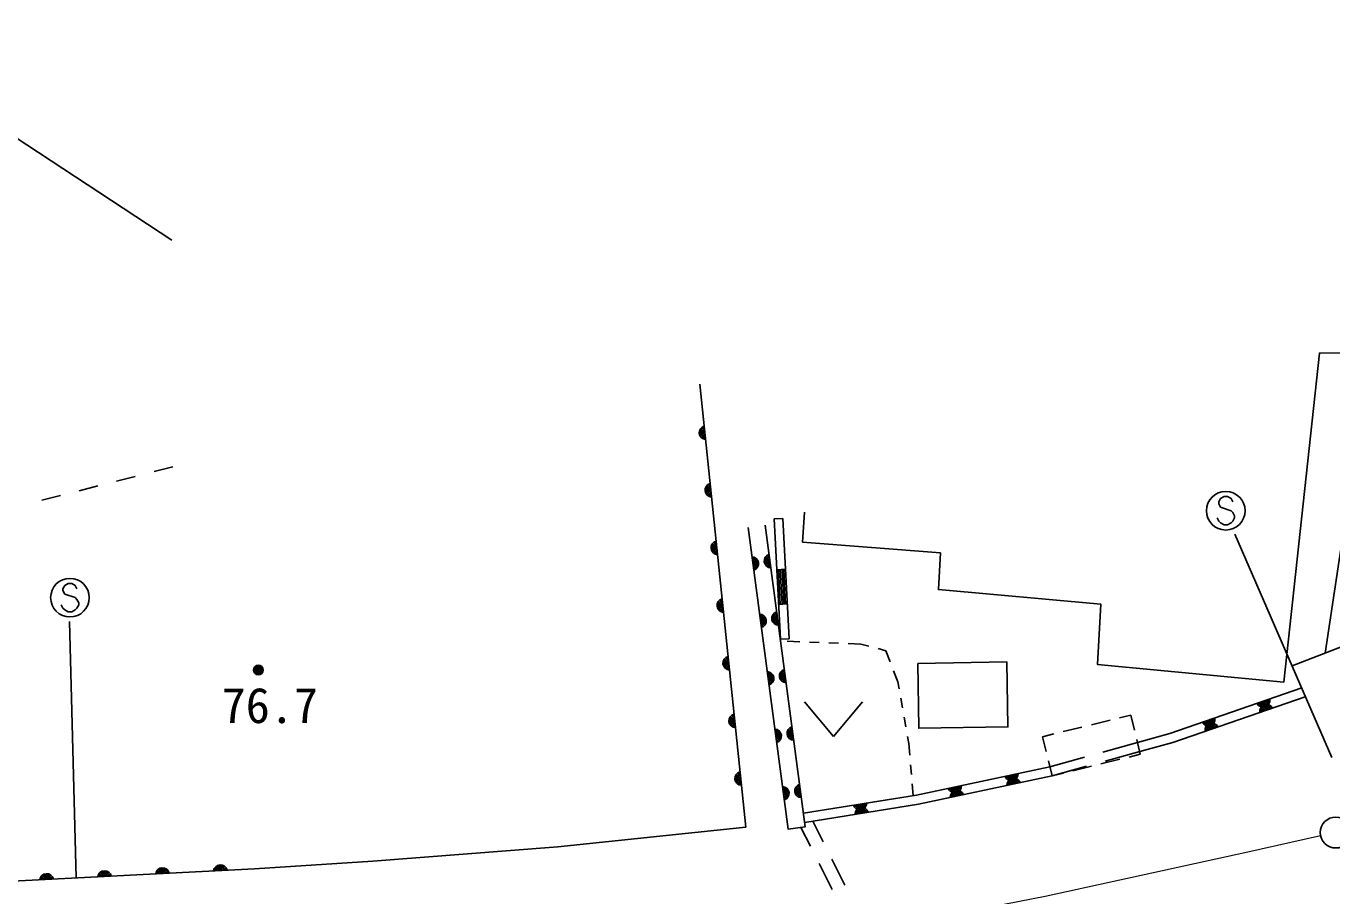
# Model space of a CAD drawing. Units: millimetres, scale not verified. Extents: x 40000 to 680000, y 20000 to 380000.
# Drawn here: x 404138 to 471710, y 268712 to 313737 of the extents above; entities that cross this region are included whole.
import ezdxf
from ezdxf.enums import TextEntityAlignment as Align

# ---------------------------------------------------------------- set-up
doc = ezdxf.new("R2010")
doc.units = ezdxf.units.MM
doc.header["$LTSCALE"] = 1000
doc.linetypes.add('CHAIN', pattern=[18.5, 12, -1.5, 3.5, -1.5])
for name, color, linetype, lineweight in [('M-BGD', 7, 'Continuous', 25), ('M-BMK', 2, 'CHAIN', 13), ('M-BMK-SRVR', 3, 'Continuous', 25), ('M-STR-STRC', 7, 'Continuous', 25)]:
    doc.layers.add(name, color=color, linetype=linetype, lineweight=lineweight)
doc.styles.add('ＭＳ ゴシック', font='')
doc.styles.get('ＭＳ ゴシック').set_extended_font_data('MS Gothic')

msp = doc.modelspace()

# ---------------------------------------------------------------- linework, layer by layer
at = {"layer": 'M-BGD'}
for p, q in [((471358, 281284), (473966, 298646)), ((439005, 295207), (441375, 272267)), ((410757, 290677), (411726, 290924)), ((406882, 289688), (407850, 289935)), ((408819, 290182), (409788, 290429)), ((404944, 289193), (405913, 289440)), ((442851, 288229), (443301, 288252)), ((443168, 282002), (442851, 288229)), ((443618, 282024), (443301, 288252)), ((443435, 285620), (442985, 285597)), ((443167, 283804), (443075, 285602)), ((443257, 283808), (443165, 285606)), ((443347, 283813), (443255, 285611)), ((443436, 283818), (443345, 285615)), ((443077, 283799), (443526, 283822)), ((443168, 282002), (443618, 282024)), ((443513, 281894), (444172, 281869)), ((444672, 281849), (445172, 281830)), ((445671, 281811), (446171, 281791)), ((446671, 281772), (447330, 281746)), ((447330, 281746), (447740, 281638)), ((448224, 281510), (448635, 281402)), ((448635, 281402), (448853, 280835)), ((449032, 280368), (449250, 279801)), ((449250, 279801), (449316, 279432)), ((444426, 278756), (445926, 276956)), ((445926, 276956), (447426, 278756)), ((449403, 278939), (449490, 278447)), ((449577, 277955), (449664, 277462)), ((460234, 277807), (459263, 277570)), ((461302, 278069), (460720, 277926)), ((461490, 277299), (461302, 278069)), ((457320, 277095), (456738, 276952)), ((458777, 277451), (457806, 277213)), ((449751, 276970), (449817, 276600)), ((449817, 276600), (449868, 275999)), ((456738, 276952), (456927, 276182)), ((459865, 276159), (461648, 276652)), ((461797, 276043), (461609, 276813)), ((457046, 275697), (457234, 274927)), ((457118, 275399), (458901, 275892)), ((459758, 275545), (460730, 275782)), ((461764, 276179), (459981, 275686)), ((461215, 275901), (461797, 276043)), ((449911, 275500), (449953, 275002)), ((459017, 275420), (457234, 274927)), ((457234, 274927), (457816, 275069)), ((458301, 275188), (459273, 275426)), ((449996, 274504), (450047, 273902)), ((444858, 272586), (445389, 271514)), ((444723, 271278), (444228, 272259)), ((445851, 269046), (445174, 270385)), ((445832, 270618), (446497, 269273))]:
    msp.add_line(p, q, dxfattribs=at)
for points in [[(319309, 303085), (333277, 312658), (380792, 312658), (380792, 313737), (381736, 313737), (381736, 312637), (393467, 312637), (393767, 313354), (395400, 313354), (411681, 302655)], [(444413, 288569), (444314, 287026), (451455, 286468), (451348, 284572), (459753, 283817), (459580, 280690), (469216, 279771), (471062, 296808), (473278, 296824), (473443, 298925)], [(442387, 287895), (444456, 272289), (443565, 272171), (441497, 287777)], [(469649, 280615), (472238, 281628), (473288, 279155)], [(461648, 276652), (463331, 277117), (470161, 279478)], [(470320, 279019), (463475, 276653), (461764, 276179)], [(444362, 272999), (450221, 273930), (457118, 275399)], [(457234, 274927), (450309, 273452), (444438, 272519)], [(441375, 272267), (431655, 271252), (422078, 270508), (415963, 270111)], [(415963, 270111), (403425, 269472), (389840, 268809), (364358, 267696)]]:
    msp.add_lwpolyline(points, dxfattribs=at)
msp.add_lwpolyline([(450278, 280750), (454896, 280823), (454949, 277460), (450331, 277387)], close=True, dxfattribs=at)
for radius in [250, 204, 159, 114, 68.2, 22.7]:
    msp.add_circle((416159, 280405), radius, dxfattribs=at)
for centre, radius, start, end in [((439319, 292695), 354, 104.69551, 267.10069), ((439319, 292695), 283, 106.91955, 264.87665), ((439319, 292695), 212, 110.66587, 261.13032), ((439319, 292695), 142, 118.3776, 253.41859), ((439319, 292695), 100, 128.69527, 243.10093), ((439627, 289711), 354, 104.69551, 267.10069), ((439627, 289711), 283, 106.91955, 264.87665), ((439627, 289711), 212, 110.66587, 261.13032), ((439627, 289711), 142, 118.3776, 253.41859), ((439627, 289711), 100, 128.69527, 243.10093), ((439936, 286727), 354, 104.69551, 267.10069), ((439936, 286727), 283, 106.91955, 264.87665), ((439936, 286727), 212, 110.66587, 261.13032), ((439936, 286727), 142, 118.3776, 253.41859), ((439936, 286727), 100, 128.69527, 243.10093), ((441689, 285915), 354, 286.34698, 88.75216), ((441689, 285915), 283, 288.57102, 86.52812), ((441689, 285915), 212, 292.31735, 82.78179), ((441689, 285915), 142, 300.02908, 75.07006), ((441689, 285915), 100, 310.34674, 64.7524), ((442687, 286047), 354, 106.34698, 268.75216), ((442687, 286047), 283, 108.57102, 266.52812), ((442687, 286047), 212, 112.31735, 262.78179), ((442687, 286047), 142, 120.02908, 255.07006), ((442687, 286047), 100, 130.34674, 244.7524), ((440244, 283743), 354, 104.69551, 267.10069), ((440244, 283743), 283, 106.91955, 264.87665), ((440244, 283743), 212, 110.66587, 261.13032), ((440244, 283743), 142, 118.3776, 253.41859), ((440244, 283743), 100, 128.69527, 243.10093), ((442083, 282941), 354, 286.34698, 88.75216), ((442083, 282941), 283, 288.57102, 86.52812), ((442083, 282941), 212, 292.31735, 82.78179), ((443081, 283073), 354, 106.34698, 268.75216), ((443081, 283073), 283, 108.57102, 266.52812), ((443081, 283073), 212, 112.31735, 262.78179), ((443081, 283073), 142, 120.02908, 255.07006), ((443081, 283073), 100, 130.34674, 244.7524), ((442083, 282941), 142, 300.02908, 75.07006), ((442083, 282941), 100, 310.34674, 64.7524), ((440552, 280758), 354, 104.69551, 267.10069), ((440552, 280758), 283, 106.91955, 264.87665), ((440552, 280758), 212, 110.66587, 261.13032), ((440552, 280758), 142, 118.3776, 253.41859), ((440552, 280758), 100, 128.69527, 243.10093), ((443475, 280099), 354, 106.34698, 268.75216), ((442478, 279967), 354, 286.34698, 88.75216), ((442478, 279967), 283, 288.57102, 86.52812), ((442478, 279967), 212, 292.31735, 82.78179), ((442478, 279967), 142, 300.02908, 75.07006), ((442478, 279967), 100, 310.34674, 64.7524), ((443475, 280099), 283, 108.57102, 266.52812), ((443475, 280099), 212, 112.31735, 262.78179), ((443475, 280099), 142, 120.02908, 255.07006), ((443475, 280099), 100, 130.34674, 244.7524), ((468146, 278839), 354, 207.86686, 10.27204), ((468146, 278839), 283, 210.0909, 8.048), ((468146, 278839), 212, 213.83722, 4.30167), ((468333, 278274), 354, 27.86686, 190.27204), ((468146, 278839), 142, 221.54895, 356.58994), ((468333, 278274), 283, 30.0909, 188.048), ((468146, 278839), 100, 231.86661, 346.27228), ((468333, 278274), 212, 33.83722, 184.30167), ((468333, 278274), 142, 41.54895, 176.58994), ((440860, 277774), 354, 104.69551, 267.10069), ((440860, 277774), 283, 106.91955, 264.87665), ((440860, 277774), 212, 110.66587, 261.13032), ((440860, 277774), 142, 118.3776, 253.41859), ((440860, 277774), 100, 128.69527, 243.10093), ((465310, 277859), 354, 207.86686, 10.27204), ((465310, 277859), 283, 210.0909, 8.048), ((465310, 277859), 212, 213.83722, 4.30167), ((465310, 277859), 142, 221.54895, 356.58994), ((465310, 277859), 100, 231.86661, 346.27228), ((468333, 278274), 100, 51.86661, 166.27228), ((442872, 276993), 354, 286.34698, 88.75216), ((442872, 276993), 283, 288.57102, 86.52812), ((442872, 276993), 212, 292.31735, 82.78179), ((442872, 276993), 142, 300.02908, 75.07006), ((442872, 276993), 100, 310.34674, 64.7524), ((443869, 277125), 354, 106.34698, 268.75216), ((443869, 277125), 283, 108.57102, 266.52812), ((443869, 277125), 212, 112.31735, 262.78179), ((443869, 277125), 142, 120.02908, 255.07006), ((443869, 277125), 100, 130.34674, 244.7524), ((465497, 277294), 354, 27.86686, 190.27204), ((465497, 277294), 283, 30.0909, 188.048), ((465497, 277294), 212, 33.83722, 184.30167), ((465497, 277294), 142, 41.54895, 176.58994), ((465497, 277294), 100, 51.86661, 166.27228), ((441169, 274790), 354, 104.69551, 267.10069), ((441169, 274790), 283, 106.91955, 264.87665), ((455125, 275030), 354, 200.82545, 3.23063), ((455125, 275030), 283, 203.04949, 1.00659), ((455125, 275030), 212, 206.79582, 357.26027), ((441169, 274790), 212, 110.66587, 261.13032), ((441169, 274790), 142, 118.3776, 253.41859), ((441169, 274790), 100, 128.69527, 243.10093), ((443266, 274019), 354, 286.34698, 88.75216), ((444264, 274151), 354, 106.34698, 268.75216), ((444264, 274151), 283, 108.57102, 266.52812), ((444264, 274151), 212, 112.31735, 262.78179), ((452191, 274405), 354, 200.82545, 3.23063), ((452191, 274405), 283, 203.04949, 1.00659), ((452191, 274405), 212, 206.79582, 357.26027), ((452191, 274405), 142, 214.50755, 349.54854), ((452191, 274405), 100, 224.82521, 339.23087), ((455250, 274449), 354, 20.82545, 183.23063), ((455250, 274449), 283, 23.04949, 181.00659), ((455125, 275030), 142, 214.50755, 349.54854), ((455250, 274449), 212, 26.79582, 177.26027), ((455125, 275030), 100, 224.82521, 339.23087), ((455250, 274449), 142, 34.50755, 169.54854), ((455250, 274449), 100, 44.82521, 159.23087), ((443266, 274019), 283, 288.57102, 86.52812), ((443266, 274019), 212, 292.31735, 82.78179), ((443266, 274019), 142, 300.02908, 75.07006), ((443266, 274019), 100, 310.34674, 64.7524), ((444264, 274151), 142, 120.02908, 255.07006), ((444264, 274151), 100, 130.34674, 244.7524), ((452316, 273824), 354, 20.82545, 183.23063), ((452316, 273824), 283, 23.04949, 181.00659), ((452316, 273824), 212, 26.79582, 177.26027), ((452316, 273824), 142, 34.50755, 169.54854), ((452316, 273824), 100, 44.82521, 159.23087), ((447283, 273518), 354, 197.82361, 0.22879), ((447283, 273518), 283, 200.04765, 358.00475), ((447382, 272932), 354, 17.82361, 180.22879), ((447283, 273518), 212, 203.79398, 354.25843), ((447382, 272932), 283, 20.04765, 178.00475), ((447283, 273518), 142, 211.50571, 346.5467), ((447382, 272932), 212, 23.79398, 174.25843), ((447283, 273518), 100, 221.82337, 336.22904), ((447382, 272932), 142, 31.50571, 166.5467), ((447382, 272932), 100, 41.82337, 156.22904), ((414191, 269967), 354, 11.71832, 174.1235), ((405202, 269508), 354, 11.71832, 174.1235), ((405202, 269508), 283, 13.94236, 171.89946), ((405202, 269508), 212, 17.68869, 168.15314), ((405202, 269508), 142, 25.40042, 160.44141), ((408199, 269661), 354, 11.71832, 174.1235), ((408199, 269661), 283, 13.94236, 171.89946), ((408199, 269661), 212, 17.68869, 168.15314), ((408199, 269661), 142, 25.40042, 160.44141), ((408199, 269661), 100, 35.71808, 150.12374), ((411195, 269814), 354, 11.71832, 174.1235), ((411195, 269814), 283, 13.94236, 171.89946), ((411195, 269814), 212, 17.68869, 168.15314), ((411195, 269814), 142, 25.40042, 160.44141), ((411195, 269814), 100, 35.71808, 150.12374), ((414191, 269967), 283, 13.94236, 171.89946), ((414191, 269967), 212, 17.68869, 168.15314), ((414191, 269967), 142, 25.40042, 160.44141), ((414191, 269967), 100, 35.71808, 150.12374), ((405202, 269508), 100, 35.71808, 150.12374)]:
    msp.add_arc(centre, radius, start, end, dxfattribs=at)
at = {"layer": 'M-BMK'}
msp.add_lwpolyline([(373944, 257740), (387693, 258582), (399866, 259724), (410022, 260949), (421995, 262590), (433801, 264448), (445557, 266506), (456880, 268697), (467353, 270988), (471128, 271833)], dxfattribs=at)
at = {"layer": 'M-BMK-SRVR'}
msp.add_circle((471912, 271991), 800, dxfattribs=at)
at = {"layer": 'M-STR-STRC'}
for p, q in [((465948, 289288), (465857, 289106)), ((466130, 289379), (465948, 289288)), ((466311, 289379), (466130, 289379)), ((466493, 289288), (466311, 289379)), ((466584, 289106), (466493, 289288)), ((465857, 289106), (465857, 289015)), ((465857, 289015), (465948, 288833)), ((465948, 288833), (466493, 288651)), ((466493, 288651), (466584, 288560)), ((466584, 288560), (466675, 288379)), ((465857, 288106), (465766, 288288)), ((465948, 288015), (465857, 288106)), ((466130, 287924), (465948, 288015)), ((466311, 287924), (466130, 287924)), ((466493, 288015), (466311, 287924)), ((466584, 288106), (466493, 288015)), ((466675, 288288), (466584, 288106)), ((466675, 288379), (466675, 288288)), ((466694, 287445), (471701, 275870)), ((406133, 284786), (406042, 284605)), ((406042, 284605), (406042, 284514)), ((406042, 284514), (406133, 284332)), ((406315, 284877), (406133, 284786)), ((406496, 284877), (406315, 284877)), ((406678, 284786), (406496, 284877)), ((406769, 284605), (406678, 284786)), ((406133, 284332), (406678, 284150)), ((406678, 284150), (406769, 284059)), ((406769, 284059), (406860, 283877)), ((406860, 283877), (406860, 283786)), ((406042, 283605), (405951, 283786)), ((406133, 283514), (406042, 283605)), ((406315, 283423), (406133, 283514)), ((406496, 283423), (406315, 283423)), ((406678, 283514), (406496, 283423)), ((406769, 283605), (406678, 283514)), ((406860, 283786), (406769, 283605)), ((406728, 269640), (406375, 282921))]:
    msp.add_line(p, q, dxfattribs=at)
for centre in [(466220, 288651), (406406, 284150)]:
    msp.add_circle(centre, 1000, dxfattribs=at)

# ---------------------------------------------------------------- texts
at = {"layer": 'M-BGD', "style": 'ＭＳ ゴシック'}
msp.add_text('76.7', height=1833, dxfattribs=at).set_placement((414254, 277108), align=Align.BOTTOM_LEFT)

doc.saveas('drawing.dxf')
